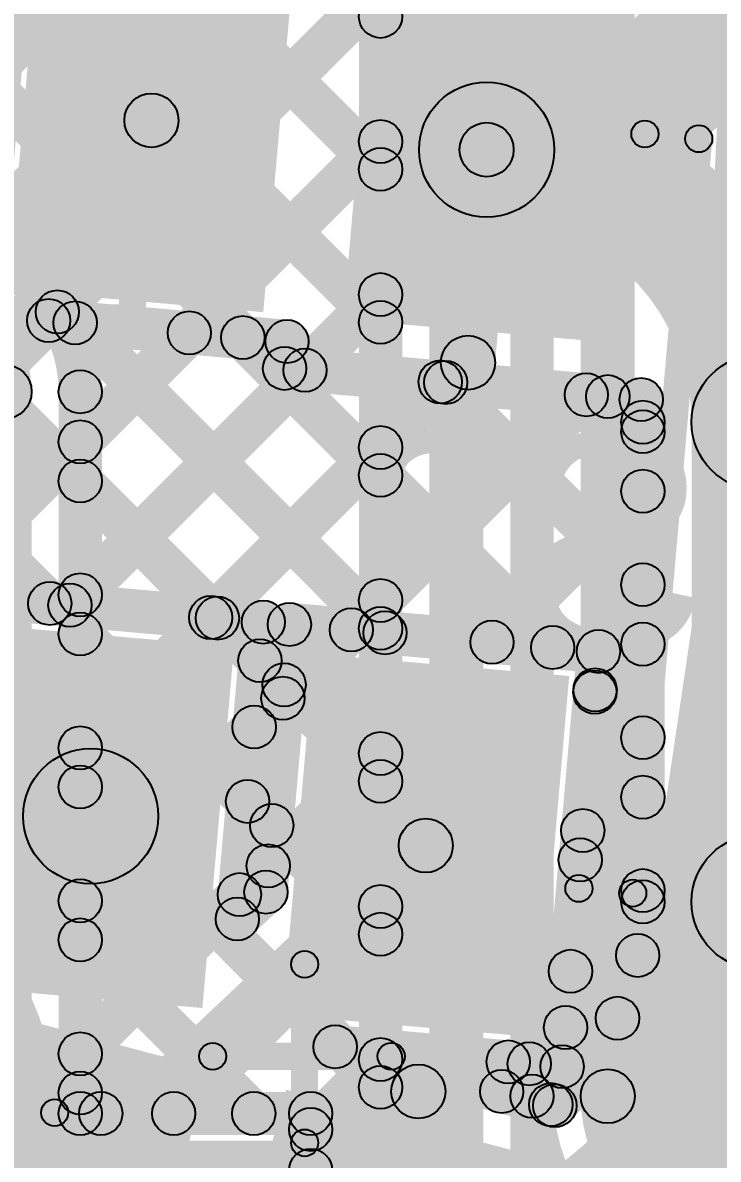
# Model space of a CAD drawing. Header units: millimetres. Extents: x -2.17 to 2.17, y -2.17 to 2.17.
# Drawn here: x 1.3678 to 1.4964, y -0.2466 to -0.0365 of the extents above; entities that cross this region are included whole.
import ezdxf

# ---------------------------------------------------------------- set-up
doc = ezdxf.new("R2010")
doc.units = ezdxf.units.MM
doc.header["$MEASUREMENT"] = 0
for name, color, linetype in [('BottomLayer', 5, 'Continuous'), ('BottomOverlay', 54, 'Continuous'), ('BottomSolder', 6, 'Continuous'), ('Mechanical2', 216, 'Continuous'), ('TopLayer', 1, 'Continuous'), ('TopOverlay', 2, 'Continuous'), ('TopPaste', 8, 'Continuous'), ('TopSolder', 216, 'Continuous')]:
    doc.layers.add(name, color=color, linetype=linetype)

# ---------------------------------------------------------------- blocks, each defined once
blk = doc.blocks.new('YS_SBZ9032C03R16_B_30')
at = {"layer": 'BottomOverlay'}
h = blk.add_hatch(color=54, dxfattribs=at)
edge = h.paths.add_edge_path()
edge.add_arc((-0.22048, -0.039), 0.0025, 0, 360)
for points in [[(-0.22298, -0.039), (-0.21798, -0.039), (-0.21798, -0.072), (-0.22298, -0.072)], [(-0.20348, -0.0525), (-0.20348, -0.0575), (-0.23648, -0.0575), (-0.23648, -0.0525)]]:
    blk.add_hatch(color=54, dxfattribs=at).paths.add_polyline_path(points)
h = blk.add_hatch(color=54, dxfattribs=at)
edge = h.paths.add_edge_path()
edge.add_arc((-0.17427, -0.04458), 0.0025, 0, 360)
h = blk.add_hatch(color=54, dxfattribs=at)
edge = h.paths.add_edge_path()
edge.add_arc((-0.23648, -0.055), 0.0025, 0, 360)
h = blk.add_hatch(color=54, dxfattribs=at)
edge = h.paths.add_edge_path()
edge.add_arc((-0.20348, -0.055), 0.0025, 0, 360)
h = blk.add_hatch(color=54, dxfattribs=at)
edge = h.paths.add_edge_path()
edge.add_arc((-0.22048, -0.072), 0.0025, 0, 360)
at = {"layer": 'BottomSolder'}
blk.add_hatch(color=6, dxfattribs=at).paths.add_polyline_path([(-0.2166, 0.03943), (-0.09836, 0.03943), (-0.09836, -0.03943), (-0.2166, -0.03943)])
blk.add_hatch(color=6, dxfattribs=at).paths.add_polyline_path([(-0.2166, 0.03943), (-0.09836, 0.03943), (-0.09836, -0.03943), (-0.2166, -0.03943)])
blk.add_hatch(color=6, dxfattribs=at).paths.add_polyline_path([(-0.2166, 0.03943), (-0.09836, 0.03943), (-0.09836, -0.03943), (-0.2166, -0.03943)])
at = {"layer": 'BottomOverlay', "const_width": 0.005}
blk.add_lwpolyline([(0.17434, -0.04428, -0.777083), (-0.17427, -0.04458)], format="xyb", dxfattribs=at)
at = {"layer": 'BottomOverlay'}
for centre in [(-0.22048, -0.039), (-0.17427, -0.04458), (-0.23648, -0.055), (-0.20348, -0.055), (-0.22048, -0.072)]:
    blk.add_circle(centre, 0.0025, dxfattribs=at)
blk = doc.blocks.new('WS2812B_M____194')
at = {"layer": 'TopLayer'}
for points in [[(0.03504, 0.05079), (0.09409, 0.05079), (0.09409, 0.01142), (0.03504, 0.01142)], [(0.03504, -0.01142), (0.09409, -0.01142), (0.09409, -0.05079), (0.03504, -0.05079)]]:
    blk.add_hatch(color=1, dxfattribs=at).paths.add_polyline_path(points)
at = {"layer": 'TopPaste'}
for points in [[(0.03504, 0.05079), (0.09409, 0.05079), (0.09409, 0.01142), (0.03504, 0.01142)], [(0.03504, -0.01142), (0.09409, -0.01142), (0.09409, -0.05079), (0.03504, -0.05079)]]:
    blk.add_hatch(color=8, dxfattribs=at).paths.add_polyline_path(points)
at = {"layer": 'TopSolder'}
for points in [[(0.03104, 0.05479), (0.09809, 0.05479), (0.09809, 0.00742), (0.03104, 0.00742)], [(0.03104, -0.00742), (0.09809, -0.00742), (0.09809, -0.05479), (0.03104, -0.05479)]]:
    blk.add_hatch(color=216, dxfattribs=at).paths.add_polyline_path(points)
blk = doc.blocks.new('WS2812B_M____195')
at = {"layer": 'TopLayer'}
for points in [[(-0.09409, 0.05079), (-0.03504, 0.05079), (-0.03504, 0.01142), (-0.09409, 0.01142)], [(0.03504, 0.05079), (0.09409, 0.05079), (0.09409, 0.01142), (0.03504, 0.01142)], [(-0.09409, -0.01142), (-0.03504, -0.01142), (-0.03504, -0.05079), (-0.09409, -0.05079)], [(0.03504, -0.01142), (0.09409, -0.01142), (0.09409, -0.05079), (0.03504, -0.05079)]]:
    blk.add_hatch(color=1, dxfattribs=at).paths.add_polyline_path(points)
at = {"layer": 'TopOverlay'}
h = blk.add_hatch(color=2, dxfattribs=at)
edge = h.paths.add_edge_path()
edge.add_arc((-0.07, 0.07), 0.0025, 0, 360)
h = blk.add_hatch(color=2, dxfattribs=at)
edge = h.paths.add_edge_path()
edge.add_arc((-0.07, 0.07), 0.0025, 0, 360)
for points in [[(-0.07, 0.0675), (-0.07, 0.0725), (0.07, 0.0725), (0.07, 0.0675)], [(-0.0725, 0.07), (-0.0675, 0.07), (-0.0675, 0.06), (-0.0725, 0.06)], [(0.0675, 0.07), (0.0725, 0.07), (0.0725, 0.06), (0.0675, 0.06)], [(-0.0725, -0.06), (-0.0675, -0.06), (-0.0675, -0.07), (-0.0725, -0.07)], [(0.0675, -0.06), (0.0725, -0.06), (0.0725, -0.07), (0.0675, -0.07)], [(-0.07, -0.0725), (-0.07, -0.0675), (0.07, -0.0675), (0.07, -0.0725)]]:
    blk.add_hatch(color=2, dxfattribs=at).paths.add_polyline_path(points)
h = blk.add_hatch(color=2, dxfattribs=at)
edge = h.paths.add_edge_path()
edge.add_arc((0.07, 0.07), 0.0025, 0, 360)
h = blk.add_hatch(color=2, dxfattribs=at)
edge = h.paths.add_edge_path()
edge.add_arc((0.07, 0.07), 0.0025, 0, 360)
h = blk.add_hatch(color=2, dxfattribs=at)
edge = h.paths.add_edge_path()
edge.add_arc((-0.091, 0.061), 0.0025, 0, 360)
h = blk.add_hatch(color=2, dxfattribs=at)
edge = h.paths.add_edge_path()
edge.add_arc((-0.085, 0.061), 0.0025, 0, 360)
h = blk.add_hatch(color=2, dxfattribs=at)
edge = h.paths.add_edge_path()
edge.add_arc((-0.07, 0.06), 0.0025, 0, 360)
h = blk.add_hatch(color=2, dxfattribs=at)
edge = h.paths.add_edge_path()
edge.add_arc((0.07, 0.06), 0.0025, 0, 360)
h = blk.add_hatch(color=2, dxfattribs=at)
edge = h.paths.add_edge_path()
edge.add_arc((-0.07, -0.06), 0.0025, 0, 360)
h = blk.add_hatch(color=2, dxfattribs=at)
edge = h.paths.add_edge_path()
edge.add_arc((0.07, -0.06), 0.0025, 0, 360)
h = blk.add_hatch(color=2, dxfattribs=at)
edge = h.paths.add_edge_path()
edge.add_arc((-0.07, -0.07), 0.0025, 0, 360)
h = blk.add_hatch(color=2, dxfattribs=at)
edge = h.paths.add_edge_path()
edge.add_arc((-0.07, -0.07), 0.0025, 0, 360)
h = blk.add_hatch(color=2, dxfattribs=at)
edge = h.paths.add_edge_path()
edge.add_arc((0.07, -0.07), 0.0025, 0, 360)
h = blk.add_hatch(color=2, dxfattribs=at)
edge = h.paths.add_edge_path()
edge.add_arc((0.07, -0.07), 0.0025, 0, 360)
at = {"layer": 'TopPaste'}
for points in [[(-0.09409, 0.05079), (-0.03504, 0.05079), (-0.03504, 0.01142), (-0.09409, 0.01142)], [(0.03504, 0.05079), (0.09409, 0.05079), (0.09409, 0.01142), (0.03504, 0.01142)], [(-0.09409, -0.01142), (-0.03504, -0.01142), (-0.03504, -0.05079), (-0.09409, -0.05079)], [(0.03504, -0.01142), (0.09409, -0.01142), (0.09409, -0.05079), (0.03504, -0.05079)]]:
    blk.add_hatch(color=8, dxfattribs=at).paths.add_polyline_path(points)
at = {"layer": 'TopSolder'}
for points in [[(-0.09809, 0.05479), (-0.03104, 0.05479), (-0.03104, 0.00742), (-0.09809, 0.00742)], [(0.03104, 0.05479), (0.09809, 0.05479), (0.09809, 0.00742), (0.03104, 0.00742)], [(-0.09809, -0.00742), (-0.03104, -0.00742), (-0.03104, -0.05479), (-0.09809, -0.05479)], [(0.03104, -0.00742), (0.09809, -0.00742), (0.09809, -0.05479), (0.03104, -0.05479)]]:
    blk.add_hatch(color=216, dxfattribs=at).paths.add_polyline_path(points)
at = {"layer": 'TopOverlay', "const_width": 0.005}
blk.add_lwpolyline([(-0.085, 0.061, 1), (-0.091, 0.061, 1)], format="xyb", close=True, dxfattribs=at)
at = {"layer": 'TopOverlay'}
for centre in [(-0.07, 0.07), (-0.07, 0.07), (0.07, 0.07), (0.07, 0.07), (-0.091, 0.061), (-0.085, 0.061), (-0.07, 0.06), (0.07, 0.06), (-0.07, -0.06), (0.07, -0.06), (-0.07, -0.07), (-0.07, -0.07), (0.07, -0.07), (0.07, -0.07)]:
    blk.add_circle(centre, 0.0025, dxfattribs=at)

msp = doc.modelspace()

# ---------------------------------------------------------------- hatches: boundary and pattern name
at = {"layer": 'BottomLayer'}
for points in [[(1.481, -0.23498), (1.471, -0.23498), (1.471, 0.09493), (1.481, 0.09493)], [(1.27838, 0.08633), (1.28404, 0.09198), (1.43683, -0.0608), (1.43117, -0.06646)], [(1.30667, 0.08633), (1.31233, 0.09198), (1.43683, -0.03252), (1.43117, -0.03818)], [(1.438, -0.77061), (1.43, -0.77061), (1.43, 0.08567), (1.438, 0.08567)], [(1.453, -0.77061), (1.443, -0.77061), (1.443, 0.08567), (1.453, 0.08567)], [(1.466, -0.23498), (1.458, -0.23498), (1.458, 0.08567), (1.466, 0.08567)], [(1.466, -0.23498), (1.458, -0.23498), (1.458, 0.08567), (1.466, 0.08567)], [(1.30441, 0.03201), (1.31007, 0.03767), (1.43683, -0.08909), (1.43117, -0.09475)], [(1.33347, -0.07984), (1.32781, -0.07418), (1.43117, 0.02918), (1.43683, 0.02352)], [(1.30694, 0.00121), (1.31259, 0.00686), (1.43683, -0.11737), (1.43117, -0.12303)], [(1.36079, -0.08079), (1.35514, -0.07514), (1.43117, 0.0009), (1.43683, -0.00476)], [(1.30694, -0.02708), (1.31259, -0.02142), (1.43683, -0.14566), (1.43117, -0.15131)], [(1.37706, -0.09282), (1.3714, -0.08716), (1.43117, -0.02739), (1.43683, -0.03305)], [(1.38131, -0.11685), (1.37565, -0.11119), (1.43117, -0.05567), (1.43683, -0.06133)], [(1.38131, -0.14513), (1.37565, -0.13948), (1.43117, -0.08396), (1.43683, -0.08961)], [(1.36948, -0.28661), (1.35948, -0.28661), (1.35948, -0.10475), (1.36948, -0.10475)], [(1.38248, -0.23818), (1.37448, -0.23818), (1.37448, -0.10475), (1.38248, -0.10475)], [(1.38131, -0.17342), (1.37565, -0.16776), (1.43117, -0.11224), (1.43683, -0.1179)], [(1.37565, -0.12408), (1.38131, -0.11842), (1.43683, -0.17394), (1.43117, -0.1796)], [(1.38131, -0.2017), (1.37565, -0.19605), (1.43117, -0.14053), (1.43683, -0.14618)], [(1.37565, -0.15236), (1.38131, -0.14671), (1.43683, -0.20223), (1.43117, -0.20788)], [(1.38131, -0.22999), (1.37565, -0.22433), (1.43117, -0.16881), (1.43683, -0.17447)], [(1.37565, -0.18065), (1.38131, -0.17499), (1.43683, -0.23051), (1.43117, -0.23617)], [(1.39857, -0.24101), (1.39292, -0.23535), (1.43117, -0.19709), (1.43683, -0.20275)], [(1.37565, -0.20893), (1.38131, -0.20327), (1.41338, -0.23535), (1.40773, -0.24101)], [(1.42391, -0.24396), (1.41825, -0.2383), (1.43117, -0.22538), (1.43683, -0.23104)], [(1.37565, -0.23722), (1.38131, -0.23156), (1.3851, -0.23535), (1.37944, -0.24101)], [(1.37848, -0.24218), (1.37848, -0.23418), (1.42108, -0.23418), (1.42108, -0.24218)], [(1.37848, -0.24218), (1.37848, -0.23418), (1.42108, -0.23418), (1.42108, -0.24218)], [(1.37848, -0.24218), (1.37848, -0.23418), (1.42108, -0.23418), (1.42108, -0.24218)], [(1.466, -0.77061), (1.458, -0.77061), (1.458, -0.23498), (1.466, -0.23498)], [(1.42508, -0.32704), (1.41708, -0.32704), (1.41708, -0.23818), (1.42508, -0.23818)], [(1.42508, -0.32704), (1.41708, -0.32704), (1.41708, -0.23818), (1.42508, -0.23818)], [(1.42508, -0.32704), (1.41708, -0.32704), (1.41708, -0.23818), (1.42508, -0.23818)], [(1.41825, -0.25153), (1.42391, -0.24587), (1.43683, -0.25879), (1.43117, -0.26445)]]:
    msp.add_hatch(color=5, dxfattribs=at).paths.add_polyline_path(points)
h = msp.add_hatch(color=5, dxfattribs=at)
edge = h.paths.add_edge_path()
edge.add_arc((1.434, -0.03535), 0.004, 0, 360)
h = msp.add_hatch(color=5, dxfattribs=at)
edge = h.paths.add_edge_path()
edge.add_arc((1.434, -0.0585), 0.004, 0, 360)
h = msp.add_hatch(color=5, dxfattribs=at)
edge = h.paths.add_edge_path()
edge.add_arc((1.434, -0.06363), 0.004, 0, 360)
h = msp.add_hatch(color=5, dxfattribs=at)
edge = h.paths.add_edge_path()
edge.add_arc((1.434, -0.08679), 0.004, 0, 360)
h = msp.add_hatch(color=5, dxfattribs=at)
edge = h.paths.add_edge_path()
edge.add_arc((1.37423, -0.08999), 0.004, 0, 360)
h = msp.add_hatch(color=5, dxfattribs=at)
edge = h.paths.add_edge_path()
edge.add_arc((1.434, -0.09192), 0.004, 0, 360)
h = msp.add_hatch(color=5, dxfattribs=at)
edge = h.paths.add_edge_path()
edge.add_arc((1.36448, -0.10475), 0.005, 0, 360)
h = msp.add_hatch(color=5, dxfattribs=at)
edge = h.paths.add_edge_path()
edge.add_arc((1.36448, -0.10475), 0.005, 0, 360)
h = msp.add_hatch(color=5, dxfattribs=at)
edge = h.paths.add_edge_path()
edge.add_arc((1.37848, -0.10475), 0.004, 0, 360)
h = msp.add_hatch(color=5, dxfattribs=at)
edge = h.paths.add_edge_path()
edge.add_arc((1.37848, -0.10475), 0.004, 0, 360)
h = msp.add_hatch(color=5, dxfattribs=at)
edge = h.paths.add_edge_path()
edge.add_arc((1.37848, -0.11402), 0.004, 0, 360)
h = msp.add_hatch(color=5, dxfattribs=at)
edge = h.paths.add_edge_path()
edge.add_arc((1.434, -0.11507), 0.004, 0, 360)
h = msp.add_hatch(color=5, dxfattribs=at)
edge = h.paths.add_edge_path()
edge.add_arc((1.37848, -0.12125), 0.004, 0, 360)
h = msp.add_hatch(color=5, dxfattribs=at)
edge = h.paths.add_edge_path()
edge.add_arc((1.434, -0.1202), 0.004, 0, 360)
h = msp.add_hatch(color=5, dxfattribs=at)
edge = h.paths.add_edge_path()
edge.add_arc((1.37848, -0.1423), 0.004, 0, 360)
h = msp.add_hatch(color=5, dxfattribs=at)
edge = h.paths.add_edge_path()
edge.add_arc((1.434, -0.14335), 0.004, 0, 360)
h = msp.add_hatch(color=5, dxfattribs=at)
edge = h.paths.add_edge_path()
edge.add_arc((1.434, -0.14849), 0.004, 0, 360)
h = msp.add_hatch(color=5, dxfattribs=at)
edge = h.paths.add_edge_path()
edge.add_arc((1.37848, -0.14953), 0.004, 0, 360)
h = msp.add_hatch(color=5, dxfattribs=at)
edge = h.paths.add_edge_path()
edge.add_arc((1.37848, -0.17059), 0.004, 0, 360)
h = msp.add_hatch(color=5, dxfattribs=at)
edge = h.paths.add_edge_path()
edge.add_arc((1.434, -0.17164), 0.004, 0, 360)
h = msp.add_hatch(color=5, dxfattribs=at)
edge = h.paths.add_edge_path()
edge.add_arc((1.37848, -0.17782), 0.004, 0, 360)
h = msp.add_hatch(color=5, dxfattribs=at)
edge = h.paths.add_edge_path()
edge.add_arc((1.434, -0.17677), 0.004, 0, 360)
h = msp.add_hatch(color=5, dxfattribs=at)
edge = h.paths.add_edge_path()
edge.add_arc((1.37848, -0.19887), 0.004, 0, 360)
h = msp.add_hatch(color=5, dxfattribs=at)
edge = h.paths.add_edge_path()
edge.add_arc((1.434, -0.19992), 0.004, 0, 360)
h = msp.add_hatch(color=5, dxfattribs=at)
edge = h.paths.add_edge_path()
edge.add_arc((1.434, -0.20505), 0.004, 0, 360)
h = msp.add_hatch(color=5, dxfattribs=at)
edge = h.paths.add_edge_path()
edge.add_arc((1.37848, -0.2061), 0.004, 0, 360)
h = msp.add_hatch(color=5, dxfattribs=at)
edge = h.paths.add_edge_path()
edge.add_arc((1.37848, -0.22716), 0.004, 0, 360)
h = msp.add_hatch(color=5, dxfattribs=at)
edge = h.paths.add_edge_path()
edge.add_arc((1.434, -0.22821), 0.004, 0, 360)
h = msp.add_hatch(color=5, dxfattribs=at)
edge = h.paths.add_edge_path()
edge.add_arc((1.37848, -0.23439), 0.004, 0, 360)
h = msp.add_hatch(color=5, dxfattribs=at)
edge = h.paths.add_edge_path()
edge.add_arc((1.434, -0.23334), 0.004, 0, 360)
h = msp.add_hatch(color=5, dxfattribs=at)
edge = h.paths.add_edge_path()
edge.add_arc((1.462, -0.23498), 0.004, 0, 360)
h = msp.add_hatch(color=5, dxfattribs=at)
edge = h.paths.add_edge_path()
edge.add_arc((1.462, -0.23498), 0.004, 0, 360)
h = msp.add_hatch(color=5, dxfattribs=at)
edge = h.paths.add_edge_path()
edge.add_arc((1.462, -0.23498), 0.004, 0, 360)
h = msp.add_hatch(color=5, dxfattribs=at)
edge = h.paths.add_edge_path()
edge.add_arc((1.462, -0.23498), 0.004, 0, 360)
h = msp.add_hatch(color=5, dxfattribs=at)
edge = h.paths.add_edge_path()
edge.add_arc((1.476, -0.23498), 0.005, 0, 360)
h = msp.add_hatch(color=5, dxfattribs=at)
edge = h.paths.add_edge_path()
edge.add_arc((1.476, -0.23498), 0.005, 0, 360)
h = msp.add_hatch(color=5, dxfattribs=at)
edge = h.paths.add_edge_path()
edge.add_arc((1.37848, -0.23818), 0.004, 0, 360)
h = msp.add_hatch(color=5, dxfattribs=at)
edge = h.paths.add_edge_path()
edge.add_arc((1.37848, -0.23818), 0.004, 0, 360)
h = msp.add_hatch(color=5, dxfattribs=at)
edge = h.paths.add_edge_path()
edge.add_arc((1.37848, -0.23818), 0.004, 0, 360)
h = msp.add_hatch(color=5, dxfattribs=at)
edge = h.paths.add_edge_path()
edge.add_arc((1.37848, -0.23818), 0.004, 0, 360)
h = msp.add_hatch(color=5, dxfattribs=at)
edge = h.paths.add_edge_path()
edge.add_arc((1.38227, -0.23818), 0.004, 0, 360)
h = msp.add_hatch(color=5, dxfattribs=at)
edge = h.paths.add_edge_path()
edge.add_arc((1.39575, -0.23818), 0.004, 0, 360)
h = msp.add_hatch(color=5, dxfattribs=at)
edge = h.paths.add_edge_path()
edge.add_arc((1.41056, -0.23818), 0.004, 0, 360)
h = msp.add_hatch(color=5, dxfattribs=at)
edge = h.paths.add_edge_path()
edge.add_arc((1.42108, -0.23818), 0.004, 0, 360)
h = msp.add_hatch(color=5, dxfattribs=at)
edge = h.paths.add_edge_path()
edge.add_arc((1.42108, -0.23818), 0.004, 0, 360)
h = msp.add_hatch(color=5, dxfattribs=at)
edge = h.paths.add_edge_path()
edge.add_arc((1.42108, -0.23818), 0.004, 0, 360)
h = msp.add_hatch(color=5, dxfattribs=at)
edge = h.paths.add_edge_path()
edge.add_arc((1.42108, -0.23818), 0.004, 0, 360)
h = msp.add_hatch(color=5, dxfattribs=at)
edge = h.paths.add_edge_path()
edge.add_arc((1.42108, -0.23818), 0.004, 0, 360)
h = msp.add_hatch(color=5, dxfattribs=at)
edge = h.paths.add_edge_path()
edge.add_arc((1.42108, -0.23818), 0.004, 0, 360)
h = msp.add_hatch(color=5, dxfattribs=at)
edge = h.paths.add_edge_path()
edge.add_arc((1.42108, -0.24113), 0.004, 0, 360)
h = msp.add_hatch(color=5, dxfattribs=at)
edge = h.paths.add_edge_path()
edge.add_arc((1.42108, -0.2487), 0.004, 0, 360)
at = {"layer": 'TopLayer'}
for points in [[(1.39555, -0.0577), (1.38774, -0.05145), (1.44743, 0.02307), (1.45524, 0.01682)], [(1.36369, -0.09081), (1.35572, -0.09011), (1.36175, -0.02124), (1.36972, -0.02194)], [(1.45515, -0.09981), (1.44519, -0.09894), (1.44863, -0.05956), (1.45859, -0.06044)], [(1.34467, -0.0931), (1.35033, -0.08744), (1.40666, -0.14377), (1.401, -0.14943)], [(1.35936, -0.09444), (1.36006, -0.08647), (1.41705, -0.09146), (1.41635, -0.09943)], [(1.35033, -0.11955), (1.34467, -0.11389), (1.3698, -0.08876), (1.37546, -0.09442)], [(1.37471, -0.09485), (1.38036, -0.08919), (1.43765, -0.14648), (1.432, -0.15214)], [(1.35316, -0.145), (1.3475, -0.13935), (1.39581, -0.09104), (1.40146, -0.09669)], [(1.4057, -0.09756), (1.41136, -0.0919), (1.46865, -0.14919), (1.46299, -0.15485)], [(1.42025, -0.10077), (1.41228, -0.10008), (1.41271, -0.0951), (1.42068, -0.09579)], [(1.41591, -0.10441), (1.41661, -0.09644), (1.48254, -0.10221), (1.48185, -0.11018)], [(1.3794, -0.14704), (1.37374, -0.14138), (1.4172, -0.09793), (1.42286, -0.10358)], [(1.40541, -0.14932), (1.39975, -0.14366), (1.44321, -0.1002), (1.44887, -0.10586)], [(1.4422, -0.10577), (1.44785, -0.10011), (1.48533, -0.13759), (1.47967, -0.14324)], [(1.43142, -0.15159), (1.42576, -0.14593), (1.46922, -0.10248), (1.47488, -0.10814)], [(1.47319, -0.10848), (1.47885, -0.10283), (1.48533, -0.1093), (1.47967, -0.11496)], [(1.4865, -0.19905), (1.4785, -0.19905), (1.4785, -0.11039), (1.4865, -0.11039)], [(1.5165, -0.19905), (1.4915, -0.19905), (1.4915, -0.11039), (1.5165, -0.11039)], [(1.34467, -0.12138), (1.35033, -0.11573), (1.37566, -0.14106), (1.37, -0.14671)], [(1.45743, -0.15387), (1.45177, -0.14821), (1.47967, -0.12031), (1.48533, -0.12597)], [(1.35482, -0.14632), (1.35552, -0.13836), (1.41267, -0.14336), (1.41197, -0.15132)], [(1.41679, -0.15175), (1.41749, -0.14378), (1.47464, -0.14878), (1.47394, -0.15675)], [(1.4115, -0.20258), (1.40354, -0.20188), (1.40834, -0.14699), (1.41631, -0.14769)], [(1.41679, -0.1976), (1.40882, -0.1969), (1.41315, -0.14741), (1.42112, -0.14811)], [(1.47646, -0.16312), (1.4708, -0.15746), (1.47967, -0.14859), (1.48533, -0.15425)], [(1.40887, -0.1573), (1.41453, -0.15164), (1.41899, -0.1561), (1.41333, -0.16176)], [(1.47156, -0.22987), (1.46359, -0.22917), (1.47031, -0.15241), (1.47828, -0.15311)], [(1.47084, -0.1627), (1.4765, -0.15704), (1.48533, -0.16587), (1.47967, -0.17153)], [(1.41345, -0.16956), (1.4078, -0.1639), (1.41312, -0.15858), (1.41877, -0.16424)], [(1.40659, -0.18331), (1.41225, -0.17765), (1.41671, -0.18211), (1.41106, -0.18777)], [(1.47375, -0.19412), (1.46809, -0.18846), (1.47967, -0.17688), (1.48533, -0.18254)], [(1.46856, -0.18871), (1.47422, -0.18305), (1.48533, -0.19416), (1.47967, -0.19981)], [(1.3741, -0.25983), (1.36724, -0.25255), (1.43893, -0.185), (1.44579, -0.19228)], [(1.41074, -0.20055), (1.40509, -0.1949), (1.4104, -0.18958), (1.41606, -0.19523)], [(1.41026, -0.20514), (1.40478, -0.19932), (1.41007, -0.19434), (1.41555, -0.20016)], [(1.47104, -0.22511), (1.46538, -0.21945), (1.47872, -0.20612), (1.48437, -0.21178)], [(1.46629, -0.21472), (1.47195, -0.20906), (1.48064, -0.21775), (1.47498, -0.22341)], [(1.42457, -0.22972), (1.42665, -0.22199), (1.46725, -0.23287), (1.46518, -0.2406)], [(1.42526, -0.22984), (1.42596, -0.22187), (1.46792, -0.22554), (1.46723, -0.23351)], [(1.45922, -0.23693), (1.45356, -0.23127), (1.45867, -0.22616), (1.46433, -0.23182)], [(1.45477, -0.23148), (1.46043, -0.22582), (1.46831, -0.23371), (1.46265, -0.23936)], [(1.43558, -0.27359), (1.42592, -0.271), (1.43615, -0.23282), (1.44581, -0.23541)]]:
    msp.add_hatch(color=1, dxfattribs=at).paths.add_polyline_path(points)
h = msp.add_hatch(color=1, dxfattribs=at)
edge = h.paths.add_edge_path()
edge.add_arc((1.45361, -0.06), 0.0125, 0, 360)
h = msp.add_hatch(color=1, dxfattribs=at)
edge = h.paths.add_edge_path()
edge.add_arc((1.45361, -0.06), 0.0125, 0, 360)
h = msp.add_hatch(color=1, dxfattribs=at)
edge = h.paths.add_edge_path()
edge.add_arc((1.39164, -0.05458), 0.005, 0, 360)
h = msp.add_hatch(color=1, dxfattribs=at)
edge = h.paths.add_edge_path()
edge.add_arc((1.45361, -0.06), 0.005, 0, 360)
h = msp.add_hatch(color=1, dxfattribs=at)
edge = h.paths.add_edge_path()
edge.add_arc((1.37263, -0.09159), 0.004, 0, 360)
h = msp.add_hatch(color=1, dxfattribs=at)
edge = h.paths.add_edge_path()
edge.add_arc((1.37753, -0.09202), 0.004, 0, 360)
h = msp.add_hatch(color=1, dxfattribs=at)
edge = h.paths.add_edge_path()
edge.add_arc((1.39864, -0.09387), 0.004, 0, 360)
h = msp.add_hatch(color=1, dxfattribs=at)
edge = h.paths.add_edge_path()
edge.add_arc((1.40853, -0.09473), 0.004, 0, 360)
h = msp.add_hatch(color=1, dxfattribs=at)
edge = h.paths.add_edge_path()
edge.add_arc((1.4167, -0.09545), 0.004, 0, 360)
h = msp.add_hatch(color=1, dxfattribs=at)
edge = h.paths.add_edge_path()
edge.add_arc((1.4167, -0.09545), 0.004, 0, 360)
h = msp.add_hatch(color=1, dxfattribs=at)
edge = h.paths.add_edge_path()
edge.add_arc((1.45017, -0.09938), 0.005, 0, 360)
h = msp.add_hatch(color=1, dxfattribs=at)
edge = h.paths.add_edge_path()
edge.add_arc((1.41626, -0.10043), 0.004, 0, 360)
h = msp.add_hatch(color=1, dxfattribs=at)
edge = h.paths.add_edge_path()
edge.add_arc((1.41626, -0.10043), 0.004, 0, 360)
h = msp.add_hatch(color=1, dxfattribs=at)
edge = h.paths.add_edge_path()
edge.add_arc((1.42003, -0.10076), 0.004, 0, 360)
h = msp.add_hatch(color=1, dxfattribs=at)
edge = h.paths.add_edge_path()
edge.add_arc((1.504, -0.11039), 0.0125, 0, 360)
h = msp.add_hatch(color=1, dxfattribs=at)
edge = h.paths.add_edge_path()
edge.add_arc((1.504, -0.11039), 0.0125, 0, 360)
h = msp.add_hatch(color=1, dxfattribs=at)
edge = h.paths.add_edge_path()
edge.add_arc((1.44503, -0.10294), 0.004, 0, 360)
h = msp.add_hatch(color=1, dxfattribs=at)
edge = h.paths.add_edge_path()
edge.add_arc((1.44604, -0.10303), 0.004, 0, 360)
h = msp.add_hatch(color=1, dxfattribs=at)
edge = h.paths.add_edge_path()
edge.add_arc((1.47205, -0.10531), 0.004, 0, 360)
h = msp.add_hatch(color=1, dxfattribs=at)
edge = h.paths.add_edge_path()
edge.add_arc((1.47602, -0.10565), 0.004, 0, 360)
h = msp.add_hatch(color=1, dxfattribs=at)
edge = h.paths.add_edge_path()
edge.add_arc((1.48219, -0.10619), 0.004, 0, 360)
h = msp.add_hatch(color=1, dxfattribs=at)
edge = h.paths.add_edge_path()
edge.add_arc((1.48219, -0.10619), 0.004, 0, 360)
h = msp.add_hatch(color=1, dxfattribs=at)
edge = h.paths.add_edge_path()
edge.add_arc((1.4825, -0.11039), 0.004, 0, 360)
h = msp.add_hatch(color=1, dxfattribs=at)
edge = h.paths.add_edge_path()
edge.add_arc((1.4825, -0.11039), 0.004, 0, 360)
h = msp.add_hatch(color=1, dxfattribs=at)
edge = h.paths.add_edge_path()
edge.add_arc((1.4825, -0.11213), 0.004, 0, 360)
h = msp.add_hatch(color=1, dxfattribs=at)
edge = h.paths.add_edge_path()
edge.add_arc((1.4825, -0.12314), 0.004, 0, 360)
h = msp.add_hatch(color=1, dxfattribs=at)
edge = h.paths.add_edge_path()
edge.add_arc((1.4825, -0.14042), 0.004, 0, 360)
h = msp.add_hatch(color=1, dxfattribs=at)
edge = h.paths.add_edge_path()
edge.add_arc((1.37283, -0.14389), 0.004, 0, 360)
h = msp.add_hatch(color=1, dxfattribs=at)
edge = h.paths.add_edge_path()
edge.add_arc((1.37657, -0.14421), 0.004, 0, 360)
h = msp.add_hatch(color=1, dxfattribs=at)
edge = h.paths.add_edge_path()
edge.add_arc((1.40258, -0.14649), 0.004, 0, 360)
h = msp.add_hatch(color=1, dxfattribs=at)
edge = h.paths.add_edge_path()
edge.add_arc((1.40383, -0.1466), 0.004, 0, 360)
h = msp.add_hatch(color=1, dxfattribs=at)
edge = h.paths.add_edge_path()
edge.add_arc((1.41232, -0.14734), 0.004, 0, 360)
h = msp.add_hatch(color=1, dxfattribs=at)
edge = h.paths.add_edge_path()
edge.add_arc((1.41232, -0.14734), 0.004, 0, 360)
h = msp.add_hatch(color=1, dxfattribs=at)
edge = h.paths.add_edge_path()
edge.add_arc((1.41714, -0.14776), 0.004, 0, 360)
h = msp.add_hatch(color=1, dxfattribs=at)
edge = h.paths.add_edge_path()
edge.add_arc((1.41714, -0.14776), 0.004, 0, 360)
h = msp.add_hatch(color=1, dxfattribs=at)
edge = h.paths.add_edge_path()
edge.add_arc((1.42859, -0.14876), 0.004, 0, 360)
h = msp.add_hatch(color=1, dxfattribs=at)
edge = h.paths.add_edge_path()
edge.add_arc((1.43482, -0.14931), 0.004, 0, 360)
h = msp.add_hatch(color=1, dxfattribs=at)
edge = h.paths.add_edge_path()
edge.add_arc((1.4546, -0.15104), 0.004, 0, 360)
h = msp.add_hatch(color=1, dxfattribs=at)
edge = h.paths.add_edge_path()
edge.add_arc((1.46582, -0.15202), 0.004, 0, 360)
h = msp.add_hatch(color=1, dxfattribs=at)
edge = h.paths.add_edge_path()
edge.add_arc((1.47429, -0.15276), 0.004, 0, 360)
h = msp.add_hatch(color=1, dxfattribs=at)
edge = h.paths.add_edge_path()
edge.add_arc((1.47429, -0.15276), 0.004, 0, 360)
h = msp.add_hatch(color=1, dxfattribs=at)
edge = h.paths.add_edge_path()
edge.add_arc((1.4825, -0.15142), 0.004, 0, 360)
h = msp.add_hatch(color=1, dxfattribs=at)
edge = h.paths.add_edge_path()
edge.add_arc((1.4117, -0.15447), 0.004, 0, 360)
h = msp.add_hatch(color=1, dxfattribs=at)
edge = h.paths.add_edge_path()
edge.add_arc((1.41616, -0.15893), 0.004, 0, 360)
h = msp.add_hatch(color=1, dxfattribs=at)
edge = h.paths.add_edge_path()
edge.add_arc((1.41594, -0.16141), 0.004, 0, 360)
h = msp.add_hatch(color=1, dxfattribs=at)
edge = h.paths.add_edge_path()
edge.add_arc((1.47363, -0.16029), 0.004, 0, 360)
h = msp.add_hatch(color=1, dxfattribs=at)
edge = h.paths.add_edge_path()
edge.add_arc((1.47367, -0.15987), 0.004, 0, 360)
h = msp.add_hatch(color=1, dxfattribs=at)
edge = h.paths.add_edge_path()
edge.add_arc((1.41063, -0.16673), 0.004, 0, 360)
h = msp.add_hatch(color=1, dxfattribs=at)
edge = h.paths.add_edge_path()
edge.add_arc((1.4825, -0.1687), 0.004, 0, 360)
h = msp.add_hatch(color=1, dxfattribs=at)
edge = h.paths.add_edge_path()
edge.add_arc((1.38039, -0.18322), 0.0125, 0, 360)
h = msp.add_hatch(color=1, dxfattribs=at)
edge = h.paths.add_edge_path()
edge.add_arc((1.38039, -0.18322), 0.0125, 0, 360)
h = msp.add_hatch(color=1, dxfattribs=at)
edge = h.paths.add_edge_path()
edge.add_arc((1.40942, -0.18048), 0.004, 0, 360)
h = msp.add_hatch(color=1, dxfattribs=at)
edge = h.paths.add_edge_path()
edge.add_arc((1.4825, -0.17971), 0.004, 0, 360)
h = msp.add_hatch(color=1, dxfattribs=at)
edge = h.paths.add_edge_path()
edge.add_arc((1.41389, -0.18494), 0.004, 0, 360)
h = msp.add_hatch(color=1, dxfattribs=at)
edge = h.paths.add_edge_path()
edge.add_arc((1.47139, -0.18588), 0.004, 0, 360)
h = msp.add_hatch(color=1, dxfattribs=at)
edge = h.paths.add_edge_path()
edge.add_arc((1.44236, -0.18864), 0.005, 0, 360)
h = msp.add_hatch(color=1, dxfattribs=at)
edge = h.paths.add_edge_path()
edge.add_arc((1.504, -0.19905), 0.0125, 0, 360)
h = msp.add_hatch(color=1, dxfattribs=at)
edge = h.paths.add_edge_path()
edge.add_arc((1.504, -0.19905), 0.0125, 0, 360)
h = msp.add_hatch(color=1, dxfattribs=at)
edge = h.paths.add_edge_path()
edge.add_arc((1.41323, -0.19241), 0.004, 0, 360)
h = msp.add_hatch(color=1, dxfattribs=at)
edge = h.paths.add_edge_path()
edge.add_arc((1.47092, -0.19129), 0.004, 0, 360)
h = msp.add_hatch(color=1, dxfattribs=at)
edge = h.paths.add_edge_path()
edge.add_arc((1.41281, -0.19725), 0.004, 0, 360)
h = msp.add_hatch(color=1, dxfattribs=at)
edge = h.paths.add_edge_path()
edge.add_arc((1.41281, -0.19725), 0.004, 0, 360)
h = msp.add_hatch(color=1, dxfattribs=at)
edge = h.paths.add_edge_path()
edge.add_arc((1.4825, -0.19698), 0.004, 0, 360)
h = msp.add_hatch(color=1, dxfattribs=at)
edge = h.paths.add_edge_path()
edge.add_arc((1.40791, -0.19772), 0.004, 0, 360)
h = msp.add_hatch(color=1, dxfattribs=at)
edge = h.paths.add_edge_path()
edge.add_arc((1.4825, -0.19905), 0.004, 0, 360)
h = msp.add_hatch(color=1, dxfattribs=at)
edge = h.paths.add_edge_path()
edge.add_arc((1.4825, -0.19905), 0.004, 0, 360)
h = msp.add_hatch(color=1, dxfattribs=at)
edge = h.paths.add_edge_path()
edge.add_arc((1.40752, -0.20223), 0.004, 0, 360)
h = msp.add_hatch(color=1, dxfattribs=at)
edge = h.paths.add_edge_path()
edge.add_arc((1.40752, -0.20223), 0.004, 0, 360)
h = msp.add_hatch(color=1, dxfattribs=at)
edge = h.paths.add_edge_path()
edge.add_arc((1.48154, -0.20895), 0.004, 0, 360)
h = msp.add_hatch(color=1, dxfattribs=at)
edge = h.paths.add_edge_path()
edge.add_arc((1.46912, -0.21189), 0.004, 0, 360)
h = msp.add_hatch(color=1, dxfattribs=at)
edge = h.paths.add_edge_path()
edge.add_arc((1.46821, -0.22228), 0.004, 0, 360)
h = msp.add_hatch(color=1, dxfattribs=at)
edge = h.paths.add_edge_path()
edge.add_arc((1.47781, -0.22058), 0.004, 0, 360)
h = msp.add_hatch(color=1, dxfattribs=at)
edge = h.paths.add_edge_path()
edge.add_arc((1.42561, -0.22585), 0.004, 0, 360)
h = msp.add_hatch(color=1, dxfattribs=at)
edge = h.paths.add_edge_path()
edge.add_arc((1.42561, -0.22585), 0.004, 0, 360)
h = msp.add_hatch(color=1, dxfattribs=at)
edge = h.paths.add_edge_path()
edge.add_arc((1.4576, -0.22865), 0.004, 0, 360)
h = msp.add_hatch(color=1, dxfattribs=at)
edge = h.paths.add_edge_path()
edge.add_arc((1.4615, -0.22899), 0.004, 0, 360)
h = msp.add_hatch(color=1, dxfattribs=at)
edge = h.paths.add_edge_path()
edge.add_arc((1.46757, -0.22952), 0.004, 0, 360)
h = msp.add_hatch(color=1, dxfattribs=at)
edge = h.paths.add_edge_path()
edge.add_arc((1.46757, -0.22952), 0.004, 0, 360)
h = msp.add_hatch(color=1, dxfattribs=at)
edge = h.paths.add_edge_path()
edge.add_arc((1.44098, -0.23411), 0.005, 0, 360)
h = msp.add_hatch(color=1, dxfattribs=at)
edge = h.paths.add_edge_path()
edge.add_arc((1.45639, -0.2341), 0.004, 0, 360)
h = msp.add_hatch(color=1, dxfattribs=at)
edge = h.paths.add_edge_path()
edge.add_arc((1.46548, -0.23654), 0.004, 0, 360)
h = msp.add_hatch(color=1, dxfattribs=at)
edge = h.paths.add_edge_path()
edge.add_arc((1.46622, -0.23673), 0.004, 0, 360)
h = msp.add_hatch(color=1, dxfattribs=at)
edge = h.paths.add_edge_path()
edge.add_arc((1.46622, -0.23673), 0.004, 0, 360)

# ---------------------------------------------------------------- linework, layer by layer
at = {"layer": 'BottomLayer'}
for points, const_width in [([(1.35074, -0.07701, -0.414214), (1.37848, -0.10475)], 0.008), ([(1.35074, -0.09101, -0.414214), (1.36448, -0.10475)], 0.01), ([(1.5, -0.27298, -0.414214), (1.462, -0.23498)], 0.008), ([(1.5, -0.25898, -0.414214), (1.476, -0.23498)], 0.01)]:
    msp.add_lwpolyline(points, format="xyb", dxfattribs=dict(at, const_width=const_width))
for centre, radius in [((1.434, -0.03535), 0.004), ((1.434, -0.0585), 0.004), ((1.434, -0.06363), 0.004), ((1.434, -0.08679), 0.004), ((1.37423, -0.08999), 0.004), ((1.434, -0.09192), 0.004), ((1.36448, -0.10475), 0.005), ((1.36448, -0.10475), 0.005), ((1.37848, -0.10475), 0.004), ((1.37848, -0.10475), 0.004), ((1.37848, -0.11402), 0.004), ((1.434, -0.11507), 0.004), ((1.37848, -0.12125), 0.004), ((1.434, -0.1202), 0.004), ((1.37848, -0.1423), 0.004), ((1.434, -0.14335), 0.004), ((1.434, -0.14849), 0.004), ((1.37848, -0.14953), 0.004), ((1.37848, -0.17059), 0.004), ((1.434, -0.17164), 0.004), ((1.37848, -0.17782), 0.004), ((1.434, -0.17677), 0.004), ((1.37848, -0.19887), 0.004), ((1.434, -0.19992), 0.004), ((1.434, -0.20505), 0.004), ((1.37848, -0.2061), 0.004), ((1.37848, -0.22716), 0.004), ((1.434, -0.22821), 0.004), ((1.37848, -0.23439), 0.004), ((1.434, -0.23334), 0.004), ((1.462, -0.23498), 0.004), ((1.462, -0.23498), 0.004), ((1.462, -0.23498), 0.004), ((1.462, -0.23498), 0.004), ((1.476, -0.23498), 0.005), ((1.476, -0.23498), 0.005), ((1.37848, -0.23818), 0.004), ((1.37848, -0.23818), 0.004), ((1.37848, -0.23818), 0.004), ((1.37848, -0.23818), 0.004), ((1.38227, -0.23818), 0.004), ((1.39575, -0.23818), 0.004), ((1.41056, -0.23818), 0.004), ((1.42108, -0.23818), 0.004), ((1.42108, -0.23818), 0.004), ((1.42108, -0.23818), 0.004), ((1.42108, -0.23818), 0.004), ((1.42108, -0.23818), 0.004), ((1.42108, -0.23818), 0.004), ((1.42108, -0.24113), 0.004), ((1.42108, -0.2487), 0.004)]:
    msp.add_circle(centre, radius, dxfattribs=at)
at = {"layer": 'Mechanical2', "const_width": 0.01}
for points in [[(2.16535, 0.001, 1), (-2.16535, 0.001, 1)], [(2.08135, -0.01, 1), (-2.04935, -0.01, 1)], [(1.84055, 0.001, 1), (-1.84055, 0.001, 1)], [(1.6437, 0.001, 1), (-1.6437, 0.001, 1)], [(1.50394, 0, 1), (-1.50394, 0, 1)]]:
    msp.add_lwpolyline(points, format="xyb", close=True, dxfattribs=at)
at = {"layer": 'TopLayer'}
for points, const_width in [([(1.326, -0.04539, -0.269115), (1.35782, 0.00945)], 0.025), ([(1.504, -0.00961, -0.414214), (1.45361, -0.06)], 0.025), ([(1.45361, -0.06, -0.414214), (1.504, -0.11039)], 0.025), ([(1.48219, -0.10619, -0.036441), (1.4825, -0.11039)], 0.008), ([(1.38039, -0.18322, -0.167543), (1.34687, -0.17167)], 0.025), ([(1.299, -0.26461, -0.414214), (1.38039, -0.18322)], 0.025), ([(1.504, -0.19905, -0.414214), (1.43075, -0.27229)], 0.025), ([(1.4825, -0.19905, -0.206823), (1.46622, -0.23673)], 0.008), ([(1.5255, -0.19905, -0.256749), (1.48152, -0.27904)], 0.008)]:
    msp.add_lwpolyline(points, format="xyb", dxfattribs=dict(at, const_width=const_width))
for centre, radius in [((1.45361, -0.06), 0.0125), ((1.45361, -0.06), 0.0125), ((1.39164, -0.05458), 0.005), ((1.45361, -0.06), 0.005), ((1.37263, -0.09159), 0.004), ((1.37753, -0.09202), 0.004), ((1.39864, -0.09387), 0.004), ((1.40853, -0.09473), 0.004), ((1.4167, -0.09545), 0.004), ((1.4167, -0.09545), 0.004), ((1.45017, -0.09938), 0.005), ((1.41626, -0.10043), 0.004), ((1.41626, -0.10043), 0.004), ((1.42003, -0.10076), 0.004), ((1.504, -0.11039), 0.0125), ((1.504, -0.11039), 0.0125), ((1.44503, -0.10294), 0.004), ((1.44604, -0.10303), 0.004), ((1.47205, -0.10531), 0.004), ((1.47602, -0.10565), 0.004), ((1.48219, -0.10619), 0.004), ((1.48219, -0.10619), 0.004), ((1.4825, -0.11039), 0.004), ((1.4825, -0.11039), 0.004), ((1.4825, -0.11213), 0.004), ((1.4825, -0.12314), 0.004), ((1.4825, -0.14042), 0.004), ((1.37283, -0.14389), 0.004), ((1.37657, -0.14421), 0.004), ((1.40258, -0.14649), 0.004), ((1.40383, -0.1466), 0.004), ((1.41232, -0.14734), 0.004), ((1.41232, -0.14734), 0.004), ((1.41714, -0.14776), 0.004), ((1.41714, -0.14776), 0.004), ((1.42859, -0.14876), 0.004), ((1.43482, -0.14931), 0.004), ((1.4546, -0.15104), 0.004), ((1.46582, -0.15202), 0.004), ((1.47429, -0.15276), 0.004), ((1.47429, -0.15276), 0.004), ((1.4825, -0.15142), 0.004), ((1.4117, -0.15447), 0.004), ((1.41616, -0.15893), 0.004), ((1.41594, -0.16141), 0.004), ((1.47363, -0.16029), 0.004), ((1.47367, -0.15987), 0.004), ((1.41063, -0.16673), 0.004), ((1.4825, -0.1687), 0.004), ((1.38039, -0.18322), 0.0125), ((1.38039, -0.18322), 0.0125), ((1.40942, -0.18048), 0.004), ((1.4825, -0.17971), 0.004), ((1.41389, -0.18494), 0.004), ((1.47139, -0.18588), 0.004), ((1.44236, -0.18864), 0.005), ((1.504, -0.19905), 0.0125), ((1.504, -0.19905), 0.0125), ((1.41323, -0.19241), 0.004), ((1.47092, -0.19129), 0.004), ((1.41281, -0.19725), 0.004), ((1.41281, -0.19725), 0.004), ((1.4825, -0.19698), 0.004), ((1.40791, -0.19772), 0.004), ((1.4825, -0.19905), 0.004), ((1.4825, -0.19905), 0.004), ((1.40752, -0.20223), 0.004), ((1.40752, -0.20223), 0.004), ((1.48154, -0.20895), 0.004), ((1.46912, -0.21189), 0.004), ((1.46821, -0.22228), 0.004), ((1.47781, -0.22058), 0.004), ((1.42561, -0.22585), 0.004), ((1.42561, -0.22585), 0.004), ((1.4576, -0.22865), 0.004), ((1.4615, -0.22899), 0.004), ((1.46757, -0.22952), 0.004), ((1.46757, -0.22952), 0.004), ((1.44098, -0.23411), 0.005), ((1.45639, -0.2341), 0.004), ((1.46548, -0.23654), 0.004), ((1.46622, -0.23673), 0.004), ((1.46622, -0.23673), 0.004)]:
    msp.add_circle(centre, radius, dxfattribs=at)

# ---------------------------------------------------------------- block references
for name, p, rotation in [('WS2812B_M____195', (1.417, -0.12161), 85), ('YS_SBZ9032C03R16_B_30', (1.19948, -0.28261), 180), ('WS2812B_M____194', (1.384, -0.32661), 75.00000000000001)]:
    msp.add_blockref(name, p, dxfattribs=dict(rotation=rotation))

# ---------------------------------------------------------------- texts
at = {"layer": 'BottomOverlay', "text_generation_flag": 2}
for s, p in [('L11', (1.395, -0.09301)), ('LS2', (1.52448, -0.15248))]:
    msp.add_text(s, height=0.04, dxfattribs=at).set_placement(p)

doc.saveas('drawing.dxf')
